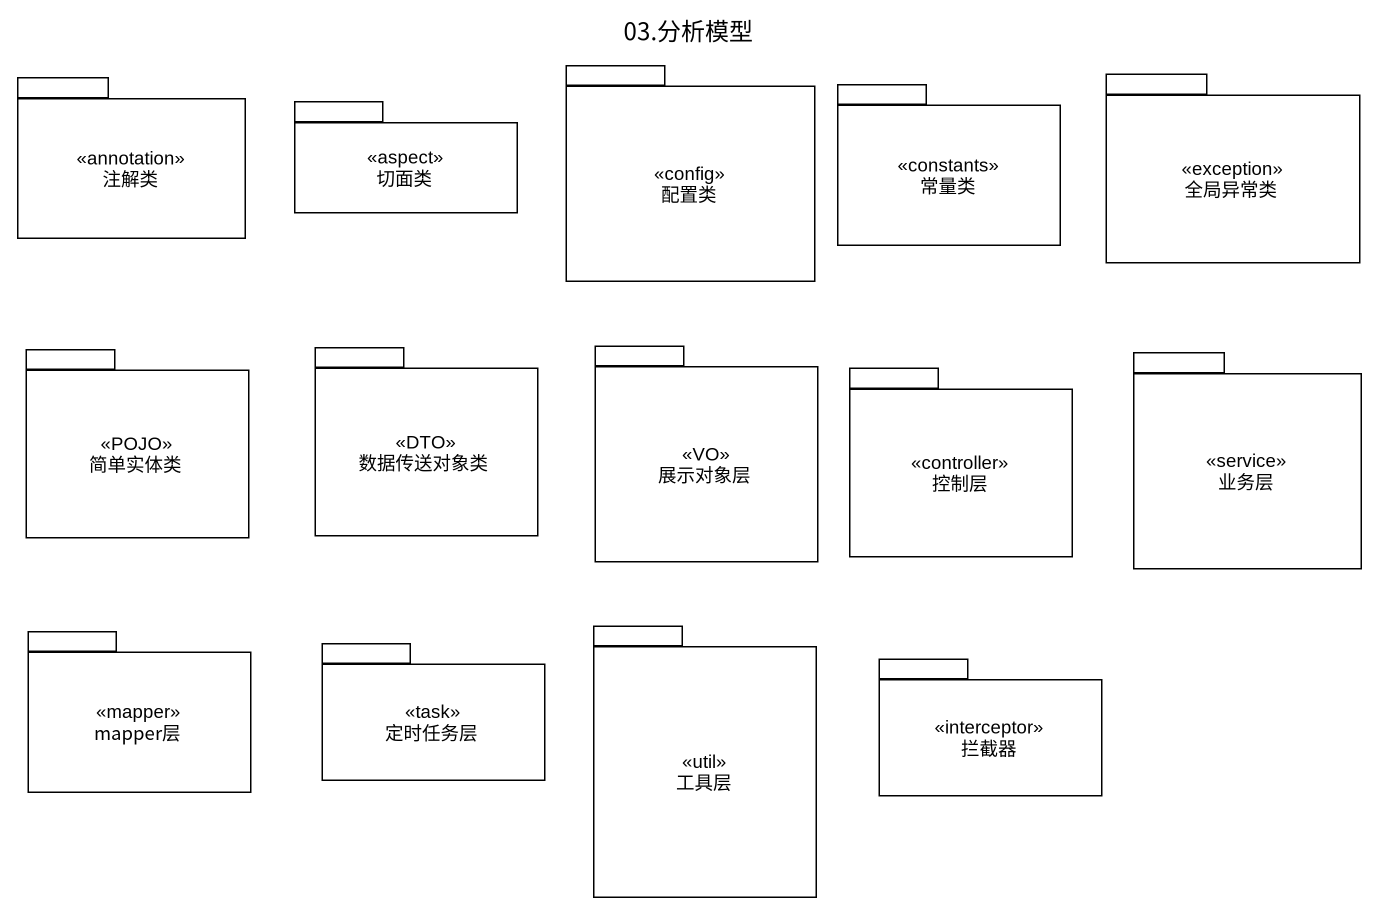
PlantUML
@startuml
title 03.分析模型
package 注解类 <<annotation>> {
}
package 切面类 <<aspect>> {
}
package 配置类 <<config>> {
}
package 常量类 <<constants>> {
}
package 全局异常类 <<exception>> {
}
package 简单实体类 <<POJO>> {
}
package 数据传送对象类 <<DTO>> {
}
package 展示对象层 <<VO>> {
}
package 控制层 <<controller>> {
}
package 业务层 <<service>> {
}
package mapper层 <<mapper>> {
}
package 定时任务层 <<task>> {
}
package 工具层 <<util>> {
}
package 拦截器 <<interceptor>> {
}
@enduml
